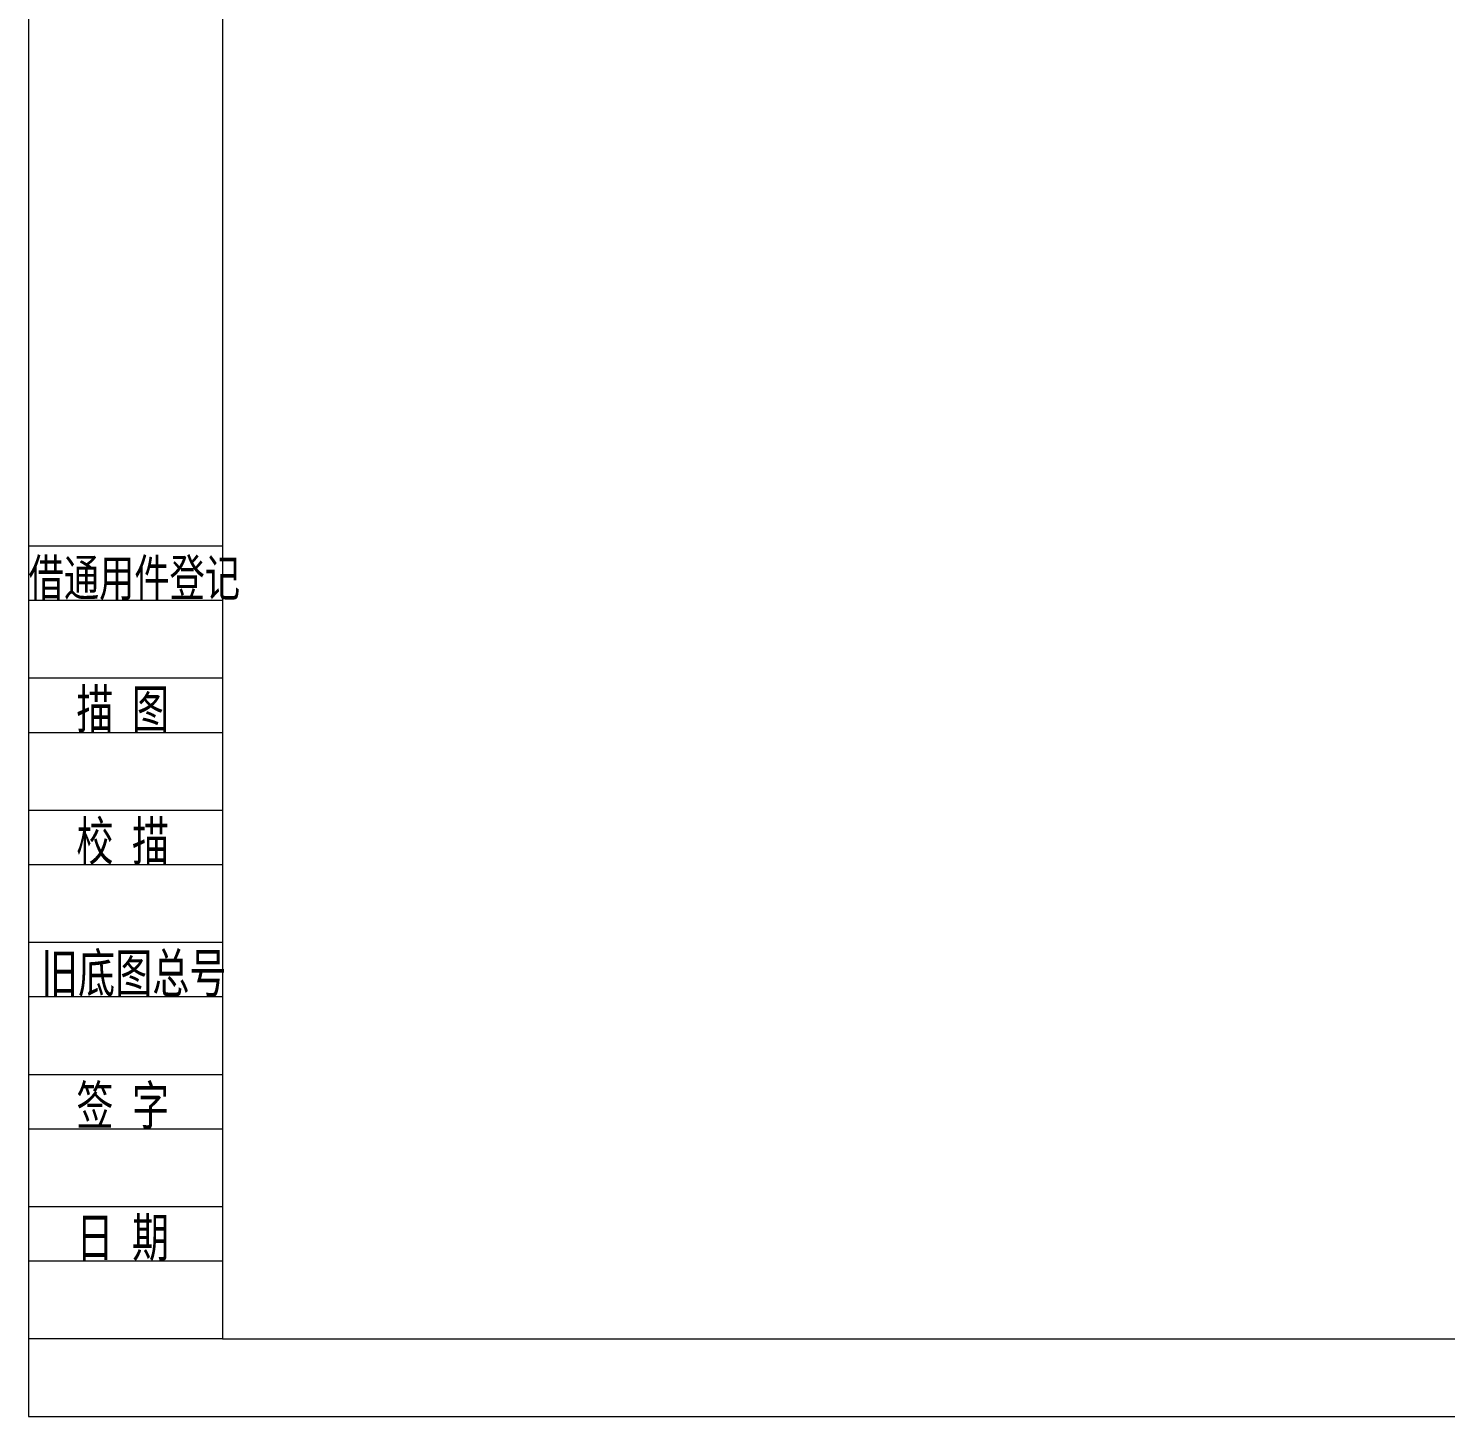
# Model space of a CAD drawing. Header units: millimetres. Extents: x 0 to 1675, y 0 to 1451.
# Drawn here: x 0 to 364.7, y 0 to 357.3 of the extents above; entities that cross this region are included whole.
import ezdxf

# ---------------------------------------------------------------- set-up
doc = ezdxf.new("R2010")
doc.units = ezdxf.units.MM
doc.layers.add('170', color=7, linetype='Continuous', lineweight=18)
doc.styles.add('chinesef_fs', font='')
doc.styles.get('chinesef_fs').set_extended_font_data('仿宋')

msp = doc.modelspace()

# ---------------------------------------------------------------- linework, layer by layer
at = {"layer": '170', "color": 3, "linetype": 'Continuous', "lineweight": 13}
for p, q in [((0, 840), (0, 0)), ((50, 224), (0, 224)), ((50, 210), (0, 210)), ((50, 190), (0, 190)), ((50, 176), (0, 176)), ((50, 156), (0, 156)), ((50, 142), (0, 142)), ((50, 122), (0, 122)), ((50, 108), (0, 108)), ((50, 88), (0, 88)), ((50, 74), (0, 74)), ((50, 54), (0, 54)), ((50, 40), (0, 40)), ((50, 20), (0, 20)), ((0, 0), (1188, 0))]:
    msp.add_line(p, q, dxfattribs=at)
at = {"layer": '170', "color": 3, "linetype": 'Continuous', "lineweight": 18}
for p, q in [((50, 820), (50, 20)), ((50, 20), (1168, 20))]:
    msp.add_line(p, q, dxfattribs=at)

# ---------------------------------------------------------------- texts
at = {"layer": '170', "color": 254, "linetype": 'Continuous', "lineweight": 13, "char_height": 10, "attachment_point": 7, "line_spacing_factor": 0.903614, "style": 'chinesef_fs'}
for s, insert, width in [('{\\H0.95x;\\W0.7;借通用件登记}', (0.0666, 210.00923), 114.152), ('{\\W0.7;描 图}', (12.36505, 176.00923), 47.52), ('{\\W0.7;校 描}', (12.36505, 142.00923), 48.4), ('{\\W0.7;旧底图总号}', (3.25509, 108.00924), 97.28), ('{\\W0.7;签 字}', (12.36505, 74.00924), 47.2), ('{\\W0.7;日 期}', (12.36505, 40.00923), 43.2)]:
    msp.add_mtext(s, dxfattribs=dict(at, insert=insert, width=width))

doc.saveas('drawing.dxf')
